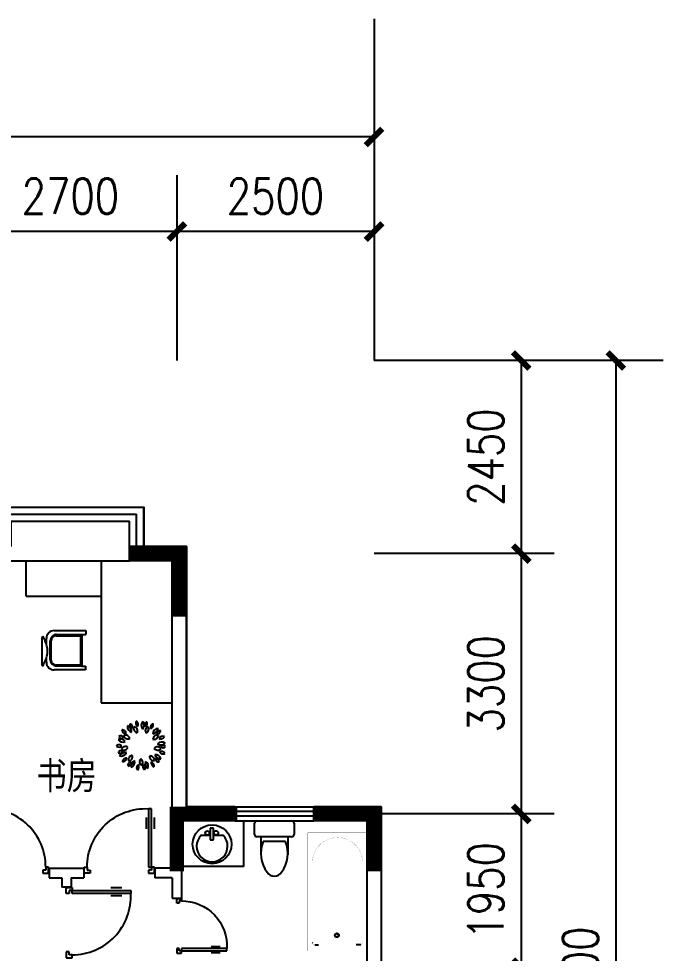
# Model space of a CAD drawing. Header units: millimetres. Extents: x 1287 to 39633, y 645 to 29501.
# Drawn here: x 31462 to 39633, y 17649 to 29501 of the extents above; entities that cross this region are included whole.
import ezdxf
from ezdxf.enums import TextEntityAlignment as Align

# ---------------------------------------------------------------- set-up
doc = ezdxf.new("R2010")
doc.units = ezdxf.units.MM
for name, color, linetype in [('AXIS', 3, 'Continuous'), ('J', 7, 'Continuous'), ('TOILET', 7, 'Continuous'), ('W', 2, 'Continuous'), ('WALL', 4, 'Continuous'), ('WC', 10, 'Continuous'), ('WINDOW', 5, 'Continuous'), ('WINDOW_TEXT', 7, 'Continuous'), ('ZHU', 1, 'Continuous'), ('轮廓线', 240, 'Continuous')]:
    doc.layers.add(name, color=color, linetype=linetype)
doc.styles.add('_XYF', font='simhei.ttf', dxfattribs={"width": 0.8})
doc.styles.add('DIM_FONT', font='SIMPLEX.shx', dxfattribs={"width": 0.8})
doc.styles.add('SIMPLEX', font='SIMPLEX.SHX')
doc.styles.get("Standard").update_dxf_attribs({"font": 'arial.ttf'})
doc.dimstyles.new('AXIS150', dxfattribs={"dimscale": 1.5, "dimtxt": 300, "dimasz": 1, "dimexe": 250, "dimexo": 300, "dimgap": 150, "dimtad": 1, "dimdec": 0, "dimzin": 0, "dimdsep": 46, "dimtxsty": 'DIM_FONT', "dimblk": '_DIMX', "dimcen": 0, "dimse1": 1, "dimse2": 1, "dimclrt": 7, "dimadec": 0, "dimazin": 0, "dimtfac": 1, "dimtdec": 0, "dimtix": 1, "dimtmove": 2, "dimatfit": 3, "dimldrblk": '_DIMX', "dimfxl": 1, "dimtolj": 1, "dimtzin": 0, "dimarcsym": 0})

# ---------------------------------------------------------------- blocks, each defined once
blk = doc.blocks.new('_DIMX')
at = {"const_width": 50}
blk.add_lwpolyline([(-70, -70), (70, 70)], dxfattribs=at)
blk = doc.blocks.new('*D99')
at = {"layer": 'AXIS', "color": 0, "lineweight": -2, "transparency": 16777216}
blk.add_line((37833, 22716), (37833, 19419), dxfattribs=at)
at = {"layer": 'DEFPOINTS', "color": 0, "transparency": 16777216}
for p in [(35967, 22717), (35967, 19417), (37833, 19417)]:
    blk.add_point(p, dxfattribs=at)
at = {"layer": 'AXIS', "color": 0, "lineweight": -2, "transparency": 16777216, "xscale": 1.5, "yscale": 1.5, "zscale": 1.5}
for p, rotation in [((37833, 22717), 90), ((37833, 19417), 270)]:
    blk.add_blockref('_DIMX', p, dxfattribs=dict(at, rotation=rotation))
at = {"layer": 'AXIS', "color": 7, "transparency": 16777216, "insert": (37383, 21067), "char_height": 450, "attachment_point": 5, "rotation": 90, "style": 'DIM_FONT'}
blk.add_mtext('\\A1;3300', dxfattribs=at)
blk = doc.blocks.new('*D100')
at = {"layer": 'AXIS', "color": 0, "lineweight": -2, "transparency": 16777216}
blk.add_line((37833, 19416), (37833, 17469), dxfattribs=at)
at = {"layer": 'DEFPOINTS', "color": 0, "transparency": 16777216}
for p in [(35967, 19417), (35967, 17467), (37833, 17467)]:
    blk.add_point(p, dxfattribs=at)
at = {"layer": 'AXIS', "color": 0, "lineweight": -2, "transparency": 16777216, "xscale": 1.5, "yscale": 1.5, "zscale": 1.5}
for p, rotation in [((37833, 19417), 90), ((37833, 17467), 270)]:
    blk.add_blockref('_DIMX', p, dxfattribs=dict(at, rotation=rotation))
at = {"layer": 'AXIS', "color": 7, "transparency": 16777216, "insert": (37383, 18442), "char_height": 450, "attachment_point": 5, "rotation": 90, "style": 'DIM_FONT'}
blk.add_mtext('\\A1;1950', dxfattribs=at)
blk = doc.blocks.new('_WBLK')
for p, q in [((-0.5, 0.5), (0.5, 0.5)), ((0.5, 0.167), (-0.5, 0.167)), ((0.5, -0.167), (-0.5, -0.167)), ((-0.5, -0.5), (0.5, -0.5))]:
    blk.add_line(p, q)
at = {"layer": 'WINDOW_TEXT', "style": 'SIMPLEX', "flags": 9}
blk.add_attdef('A', text='', height=1, dxfattribs=at).set_placement((0, 1.5), align=Align.MIDDLE)
blk = doc.blocks.new('M_A6')
blk.add_line((0.5, 0), (0.5, 0))
blk = doc.blocks.new('*D80')
at = {"layer": 'AXIS', "color": 0, "lineweight": -2, "transparency": 16777216}
blk.add_line((39033, 25166), (39033, 9269), dxfattribs=at)
at = {"layer": 'DEFPOINTS', "color": 0, "transparency": 16777216}
for p in [(35967, 25167), (35967, 9267), (39033, 9267)]:
    blk.add_point(p, dxfattribs=at)
at = {"layer": 'AXIS', "color": 0, "lineweight": -2, "transparency": 16777216, "xscale": 1.5, "yscale": 1.5, "zscale": 1.5}
for p, rotation in [((39033, 25167), 90), ((39033, 9267), 270)]:
    blk.add_blockref('_DIMX', p, dxfattribs=dict(at, rotation=rotation))
at = {"layer": 'AXIS', "color": 7, "transparency": 16777216, "insert": (38583, 17217), "char_height": 450, "attachment_point": 5, "rotation": 90, "style": 'DIM_FONT'}
blk.add_mtext('\\A1;15900', dxfattribs=at)
blk = doc.blocks.new('*D85')
at = {"layer": 'AXIS', "color": 0, "lineweight": -2, "transparency": 16777216}
blk.add_line((37833, 25166), (37833, 22719), dxfattribs=at)
at = {"layer": 'DEFPOINTS', "color": 0, "transparency": 16777216}
for p in [(35967, 25167), (35967, 22717), (37833, 22717)]:
    blk.add_point(p, dxfattribs=at)
at = {"layer": 'AXIS', "color": 0, "lineweight": -2, "transparency": 16777216, "xscale": 1.5, "yscale": 1.5, "zscale": 1.5}
for p, rotation in [((37833, 25167), 90), ((37833, 22717), 270)]:
    blk.add_blockref('_DIMX', p, dxfattribs=dict(at, rotation=rotation))
at = {"layer": 'AXIS', "color": 7, "transparency": 16777216, "insert": (37383, 23942), "char_height": 450, "attachment_point": 5, "rotation": 90, "style": 'DIM_FONT'}
blk.add_mtext('\\A1;2450', dxfattribs=at)
blk = doc.blocks.new('*D86')
at = {"layer": 'AXIS', "color": 0, "lineweight": -2, "transparency": 16777216}
blk.add_line((35966, 28001), (3769, 28001), dxfattribs=at)
at = {"layer": 'DEFPOINTS', "color": 0, "transparency": 16777216}
for p in [(3767, 28001), (3767, 25167), (35967, 25167)]:
    blk.add_point(p, dxfattribs=at)
at = {"layer": 'AXIS', "color": 0, "lineweight": -2, "transparency": 16777216, "xscale": 1.5, "yscale": 1.5, "zscale": 1.5}
for p, rotation in [((3767, 28001), 180.0000000004242), ((35967, 28001), 4.242206586013708e-10)]:
    blk.add_blockref('_DIMX', p, dxfattribs=dict(at, rotation=rotation))
at = {"layer": 'AXIS', "color": 7, "transparency": 16777216, "insert": (19867, 28451), "char_height": 450, "attachment_point": 5, "style": 'DIM_FONT'}
blk.add_mtext('\\A1;32200', dxfattribs=at)
blk = doc.blocks.new('*D96')
at = {"layer": 'AXIS', "color": 0, "lineweight": -2, "transparency": 16777216}
blk.add_line((33466, 26801), (30769, 26801), dxfattribs=at)
at = {"layer": 'DEFPOINTS', "color": 0, "transparency": 16777216}
for p in [(30767, 26801), (30767, 25167), (33467, 25167)]:
    blk.add_point(p, dxfattribs=at)
at = {"layer": 'AXIS', "color": 0, "lineweight": -2, "transparency": 16777216, "xscale": 1.5, "yscale": 1.5, "zscale": 1.5, "rotation": 180}
blk.add_blockref('_DIMX', (30767, 26801), dxfattribs=at)
at = {"layer": 'AXIS', "color": 0, "lineweight": -2, "transparency": 16777216, "xscale": 1.5, "yscale": 1.5, "zscale": 1.5}
blk.add_blockref('_DIMX', (33467, 26801), dxfattribs=at)
at = {"layer": 'AXIS', "color": 7, "transparency": 16777216, "insert": (32117, 27251), "char_height": 450, "attachment_point": 5, "style": 'DIM_FONT'}
blk.add_mtext('\\A1;2700', dxfattribs=at)
blk = doc.blocks.new('*D97')
at = {"layer": 'AXIS', "color": 0, "lineweight": -2, "transparency": 16777216}
blk.add_line((35966, 26801), (33469, 26801), dxfattribs=at)
at = {"layer": 'DEFPOINTS', "color": 0, "transparency": 16777216}
for p in [(33467, 26801), (33467, 25167), (35967, 25167)]:
    blk.add_point(p, dxfattribs=at)
at = {"layer": 'AXIS', "color": 0, "lineweight": -2, "transparency": 16777216, "xscale": 1.5, "yscale": 1.5, "zscale": 1.5}
for p, rotation in [((33467, 26801), 180.0000000005122), ((35967, 26801), 5.122302582094562e-10)]:
    blk.add_blockref('_DIMX', p, dxfattribs=dict(at, rotation=rotation))
at = {"layer": 'AXIS', "color": 7, "transparency": 16777216, "insert": (34717, 27251), "char_height": 450, "attachment_point": 5, "style": 'DIM_FONT'}
blk.add_mtext('\\A1;2500', dxfattribs=at)
blk = doc.blocks.new('M_E4')
for p, q in [((670, -80), (670, -137)), ((670, -86), (670, -97)), ((670, -663), (670, -614))]:
    blk.add_line(p, q)
at = {"const_width": 1.5}
for points in [[(-750, -750), (-750, 0)], [(-750, 0), (750, 0)], [(750, 0), (750, -750)], [(608, -56), (640, -56)], [(670, -90), (670, -656)], [(670, -663), (670, -655)], [(750, -750), (-750, -750)]]:
    blk.add_lwpolyline(points, dxfattribs=at)
for points in [[(-399, -56, 0.930688), (-388, -693, 0.930688)], [(670, -86, 0.414214), (640, -56, 0.414214)], [(670, -90, 0.041784), (670, -85, 0.412615)], [(640, -693, 0.414214), (670, -663, 0.414214)]]:
    blk.add_lwpolyline(points, format="xyb", dxfattribs=at)
at = {"const_width": 1.5, "flags": 128}
for points in [[(-399, -56), (608, -56)], [(-399, -694), (645, -692)]]:
    blk.add_lwpolyline(points, dxfattribs=at)
for radius in [25, 23]:
    blk.add_circle((550, -381), radius)
blk.add_arc((640, -663), 30, 270, 280.176)
at = {"width": 0.8, "flags": 9}
for tag in ['XSIZE', 'YSIZE']:
    blk.add_attdef(tag, (0, 0), '', height=0.5, dxfattribs=at)
blk = doc.blocks.new('M_F22')
for centre, radius, start, end in [((-745, 1661), 486, 170.70899, 259.10644), ((-1409, 1198), 573, 358.65709, 71.15834), ((-704, 1829), 307, 163.4613, 255.43295), ((-1018, 1651), 266, 333.31145, 85.5828), ((-63, 1991), 399, 151.70154, 229.74057), ((-591, 1891), 339, 322.86392, 58.57818), ((523, 1764), 486, 130.70899, 219.10644), ((-284, 1836), 573, 318.65709, 31.15834), ((662, 1865), 307, 123.4613, 215.43295), ((819, 1335), 417, 120.50355, 215.32847), ((307, 1931), 266, 293.31145, 45.5828), ((331, 1439), 376, 293.2488, 42.58322), ((1257, 1578), 399, 111.70154, 189.74057), ((788, 1841), 339, 282.86392, 18.57818), ((-1853, 584), 266, 13.31145, 125.5828), ((-1680, 1042), 339, 2.86392, 98.57818), ((-1340, 1458), 399, 191.70154, 269.74057), ((-1364, 522), 376, 13.2488, 122.58322), ((-242, 1523), 417, 160.50355, 255.32847), ((-684, 1289), 376, 333.2488, 82.58322), ((1560, 1027), 486, 90.70899, 179.10644), ((988, 1601), 573, 278.65709, 351.15834), ((1511, 508), 417, 80.50355, 175.32847), ((1204, 902), 376, 253.2488, 2.58322), ((1732, 1016), 307, 83.4613, 175.43295), ((1502, 1294), 266, 253.31145, 5.5828), ((-1969, -307), 339, 42.86392, 138.57818), ((-1861, -14), 573, 38.65709, 111.15834), ((-1651, 768), 486, 210.70899, 299.10644), ((-1727, 923), 307, 203.4613, 295.43295), ((-1177, 985), 417, 200.50355, 295.32847), ((1881, -204), 486, 50.70899, 139.10644), ((1812, 603), 573, 238.65709, 311.15834), ((2003, 413), 399, 71.70154, 149.74057), ((1813, 916), 339, 242.86392, 338.57818), ((-1976, 230), 399, 231.70154, 309.74057), ((-1807, -769), 266, 53.31145, 165.5828), ((-1928, -429), 307, 243.4613, 335.43295), ((-1429, -1233), 573, 78.65709, 151.15834), ((-1770, -498), 486, 250.70899, 339.10644), ((-1393, -503), 376, 53.2488, 162.58322), ((-1547, -28), 417, 240.50355, 335.32847), ((1510, -570), 417, 40.50355, 135.32847), ((1528, -71), 376, 213.2488, 322.58322), ((1825, -959), 399, 31.70154, 109.74057), ((2003, -452), 339, 202.86392, 298.57818), ((2005, -323), 307, 43.4613, 135.43295), ((2009, 38), 266, 213.31145, 325.5828), ((-1323, -1527), 339, 82.86392, 178.57818), ((-1674, -1120), 399, 271.70154, 349.74057), ((-902, -1777), 266, 93.31145, 205.5828), ((-1213, -1593), 307, 283.4613, 15.43295), ((-756, -1306), 376, 93.2488, 202.58322), ((-1179, -1041), 417, 280.50355, 15.32847), ((-314, -1889), 573, 118.65709, 191.15834), ((-1048, -1545), 486, 290.70899, 19.10644), ((249, -1512), 376, 133.2488, 242.58322), ((-246, -1581), 417, 320.50355, 55.32847), ((962, -1675), 573, 158.65709, 231.15834), ((179, -1883), 486, 330.70899, 59.10644), ((1151, -1025), 376, 173.2488, 282.58322), ((816, -1395), 417, 0.50355, 95.32847), ((1270, -1621), 339, 162.86392, 258.57818), ((808, -1896), 399, 351.70154, 69.74057), ((1335, -1353), 486, 10.70899, 99.10644), ((1801, -691), 573, 198.65709, 271.15834), ((1589, -1250), 266, 173.31145, 285.5828), ((1354, -1524), 307, 3.4613, 95.43295), ((-44, -2046), 339, 122.86392, 218.57818), ((-574, -1959), 399, 311.70154, 29.74057), ((439, -1967), 266, 133.31145, 245.5828), ((83, -2026), 307, 323.4613, 55.43295)]:
    blk.add_arc(centre, radius, start, end)
at = {"width": 0.8, "flags": 9}
for tag in ['XSIZE', 'YSIZE']:
    blk.add_attdef(tag, (0, 0), '', height=0.5, dxfattribs=at)
blk = doc.blocks.new('M_C9')
at = {"linetype": 'Continuous'}
for p, q in [((168, 317), (-176, 317)), ((-174, 294), (-130, 273)), ((-142, 259), (-92, 259)), ((88, 259), (158, 259)), ((166, 294), (122, 273)), ((-242, -239), (-242, 159)), ((-192, -191), (-192, 129)), ((-179, -174), (-179, 137)), ((-119, 197), (132, 197)), ((-112, 209), (128, 209)), ((192, 137), (192, -174)), ((208, 129), (208, -191)), ((258, 159), (258, -241)), ((-192, -191), (-192, -239)), ((208, -191), (-192, -191)), ((192, -174), (-179, -174)), ((208, -191), (208, -241)), ((-192, -239), (-242, -239)), ((258, -241), (207, -241))]:
    blk.add_line(p, q, dxfattribs=at)
for centre, radius, start, end in [((-142, 159), 100, 90, 180), ((-174, 306), 12.2, 98.7908, 276.7415), ((-3, 541), 297, 244.7295, 295.1128), ((158, 159), 100, 0, 90), ((166, 306), 12.2, 263.2585, 81.2092), ((-112, 129), 80, 90, 180), ((-119, 137), 60, 90, 180), ((128, 129), 80, 0, 90), ((132, 137), 60, 0, 90)]:
    blk.add_arc(centre, radius, start, end, dxfattribs=at)
at = {"width": 0.8, "flags": 9}
for tag in ['XSIZE', 'YSIZE']:
    blk.add_attdef(tag, (0, 0), '', height=0.5, dxfattribs=at)
blk = doc.blocks.new('M_E24TTP')
at = {"layer": 'TOILET', "color": 7}
for p, q in [((-170, 200), (-170, 430)), ((170, 200), (170, 430)), ((-140, 260), (140, 260)), ((-250, 30), (-250, 170)), ((-220, 200), (220, 200)), ((250, 170), (250, 30)), ((220, 0), (-220, 0))]:
    blk.add_line(p, q, dxfattribs=at)
for centre, radius, start, end in [((227, 413), 398, 143.3619, 202.5495), ((0, 590), 110, 33.4509, 146.5491), ((-227, 413), 398, 337.4505, 36.6381), ((-220, 170), 30, 90, 180), ((220, 170), 30, 0, 90), ((-220, 30), 30, 180, 270), ((220, 30), 30, 270, 0)]:
    blk.add_arc(centre, radius, start, end, dxfattribs=at)
at = {"style": 'DIM_FONT', "width": 0.8, "flags": 9}
for tag in ['XSIZE', 'YSIZE']:
    blk.add_attdef(tag, (0, 0), '', height=0.5, dxfattribs=at)
blk = doc.blocks.new('M_A23MCU')
for p, q in [((-0.454, 0.081), (-0.454, 0.905)), ((-0.454, 0.905), (-0.413, 0.905)), ((-0.413, 0.905), (-0.413, 0.081)), ((-0.489, 0.782), (-0.489, 0.624)), ((-0.378, 0.782), (-0.378, 0.624)), ((-0.495, -0.002), (-0.495, 0.081)), ((-0.495, 0.081), (-0.454, 0.081)), ((-0.413, 0.081), (-0.454, 0.081)), ((-0.454, 0.081), (-0.454, 0.039)), ((-0.454, 0.039), (-0.413, 0.039)), ((-0.413, 0.039), (-0.413, -0.002)), ((0.412, 0.039), (0.412, -0.002)), ((0.453, 0.039), (0.412, 0.039)), ((0.453, 0.081), (0.453, 0.039)), ((0.494, 0.081), (0.453, 0.081)), ((0.494, -0.002), (0.494, 0.081)), ((-0.413, -0.002), (-0.495, -0.002)), ((-0.495, -0.002), (-0.495, -0.002)), ((0.412, -0.002), (0.494, -0.002)), ((0.494, -0.002), (0.494, -0.002))]:
    blk.add_line(p, q)
blk.add_arc((-0.372, 0.082), 0.825, 359.9283, 92.866)
blk = doc.blocks.new('_B0MWI')
for p, q in [((-0.62, 3.2778), (0.62, 3.2778)), ((-0.62, 0.5), (-0.62, 3.2778)), ((0.62, 0.5), (0.62, 3.2778)), ((-0.56, 2.7778), (0.56, 2.7778)), ((-0.56, 0.5), (-0.56, 2.7778)), ((0.56, 0.5), (0.56, 2.7778)), ((-0.5, 2.2778), (0.5, 2.2778)), ((-0.5, 0.5), (-0.5, 2.2778)), ((0.5, 0.5), (0.5, 2.2778)), ((-0.5, -0.5), (0.5, -0.5))]:
    blk.add_line(p, q)

msp = doc.modelspace()

# ---------------------------------------------------------------- linework, layer by layer
at = {"layer": 'AXIS'}
for p, q in [((35967.2, 29501.3), (35967.2, 25167.3)), ((33468.7, 27516.1), (33468.7, 25167.3)), ((39633.3, 25167.3), (35967.2, 25167.3)), ((38248.3, 22717.3), (35967.2, 22717.3)), ((38248.3, 19417.3), (35967.2, 19417.3))]:
    msp.add_line(p, q, dxfattribs=at)
at = {"layer": 'J'}
for p, q in [((31557.2, 22177.3), (31557.2, 22627.3)), ((32507.2, 22627.3), (32507.2, 20827.3)), ((33407.2, 20827.3), (33407.2, 22627.3)), ((31557.2, 22177.3), (32507.2, 22177.3)), ((32507.2, 20827.3), (33407.2, 20827.3))]:
    msp.add_line(p, q, dxfattribs=at)
at = {"layer": 'WALL'}
for p, q in [((32867.2, 22627.3), (32867.2, 22807.3)), ((33587.2, 22807.3), (32867.2, 22807.3)), ((33587.2, 19507.3), (33587.2, 22807.3)), ((33407.2, 22627.3), (32867.2, 22627.3)), ((33407.2, 19417.3), (33407.2, 22627.3)), ((33407.2, 19507.3), (33407.2, 18727.3)), ((34202.2, 19507.3), (33587.2, 19507.3)), ((34202.2, 19327.3), (34202.2, 19507.3)), ((35202.2, 19327.3), (35202.2, 19507.3)), ((36057.2, 19507.3), (35202.2, 19507.3)), ((36057.2, 19507.3), (36057.2, 10677.3)), ((34202.2, 19327.3), (33527.2, 19327.3)), ((33527.2, 19327.3), (33527.2, 18347.3)), ((35877.2, 19327.3), (35202.2, 19327.3)), ((35877.2, 19327.3), (35877.2, 17527.3)), ((31847.2, 18727.3), (31847.2, 18607.3)), ((31847.2, 18727.3), (32287.2, 18727.3)), ((32287.2, 18727.3), (32287.2, 18607.3)), ((33187.2, 18727.3), (33187.2, 18607.3)), ((33407.2, 18727.3), (33187.2, 18727.3)), ((31847.2, 18607.3), (32007.2, 18607.3)), ((32007.2, 18607.3), (32007.2, 18487.3)), ((32127.2, 18607.3), (32287.2, 18607.3)), ((32127.2, 18607.3), (32127.2, 18487.3)), ((33407.2, 18607.3), (33187.2, 18607.3)), ((33407.2, 18607.3), (33407.2, 18347.3)), ((32127.2, 18487.3), (32007.2, 18487.3)), ((33407.2, 18347.3), (33527.2, 18347.3))]:
    msp.add_line(p, q, dxfattribs=at)
at = {"layer": 'WC'}
for p, q in [((34317.5, 18751.2), (34317.5, 19327.3)), ((33930.2, 19236.8), (33889.5, 19236.8)), ((33889.5, 19236.8), (33889.5, 19086.8)), ((33930.2, 19086.8), (33930.2, 19236.8)), ((33773.8, 19145.3), (33889.5, 19145.3)), ((33889.5, 19086.8), (33930.2, 19086.8)), ((33930.2, 19145.3), (34053.5, 19145.3)), ((34317.5, 18751.2), (33527.2, 18751.2))]:
    msp.add_line(p, q, dxfattribs=at)
for centre, radius in [((33913.6, 19032.1), 246.4), ((33852.7, 19174.5), 26.7), ((33964.4, 19175.8), 26.7)]:
    msp.add_circle(centre, radius, dxfattribs=at)
msp.add_arc((33913.6, 19006.7), 196.9, 135.25267, 44.74733, dxfattribs=at)
at = {"layer": 'ZHU', "const_width": 180}
for points in [[(32867.2, 22717.3), (32896.6, 22717.3)], [(32896.6, 22717.3), (33496.6, 22717.3), (33496.6, 21917.3)], [(34232.2, 19417.3), (33467.2, 19420.3), (33467.2, 18686.7)], [(35202.2, 19417.3), (35967.2, 19420.3), (35967.2, 18686.7)]]:
    msp.add_lwpolyline(points, dxfattribs=at)
at = {"layer": '轮廓线'}
msp.add_lwpolyline([(15557.2, 25367.3), (24177.2, 25367.3), (24177.2, 25867.3), (25417.2, 25867.3), (25417.2, 25367.3), (26157.2, 25367.3), (26157.2, 22807.3), (31187.2, 22807.3), (31187.2, 23307.3), (33047.2, 23307.3), (33047.2, 22807.3), (33587.2, 22807.3), (33587.2, 19507.3), (36057.2, 19507.3), (36057.2, 10677.3)], dxfattribs=at)

# ---------------------------------------------------------------- block references
at = {"layer": 'J', "rotation": 89.9999999998184}
msp.add_blockref('M_C9', (32071.7, 21483.9), dxfattribs=at)
at = {"layer": 'J', "xscale": 0.14, "yscale": 0.14, "zscale": 0.14}
msp.add_blockref('M_F22', (33011.1, 20288.3), dxfattribs=at)
at = {"layer": 'W', "xscale": 1500, "yscale": 179.999999999942, "zscale": 1500}
msp.add_blockref('_B0MWI', (32117.2, 22717.3), dxfattribs=at)
at = {"layer": 'WC'}
for name, p, rotation in [('M_E24TTP', (34702.2, 19327.3), 179.9999999998184), ('M_E4', (35877.2, 18427.3), 269.9999999998184)]:
    msp.add_blockref(name, p, dxfattribs=dict(at, rotation=rotation))
at = {"layer": 'WINDOW'}
for name, p, xscale, yscale, zscale in [('M_A6', (32117.2, 22717.3), 1500, 1500, 1500), ('M_A23MCU', (32737.2, 18667.3), -900, 900, 900), ('_WBLK', (34702.2, 19417.3), 1000, 180, 1000)]:
    msp.add_blockref(name, p, dxfattribs=dict(at, xscale=xscale, yscale=yscale, zscale=zscale))
for p, xscale, yscale, zscale, rotation in [((31397.2, 18667.3), -900, -900, 900, 180), ((32067.2, 18037.3), 900, 900, 900, 270), ((33467.2, 17997.3), -700, 700, 700, 270)]:
    msp.add_blockref('M_A23MCU', p, dxfattribs=dict(at, xscale=xscale, yscale=yscale, zscale=zscale, rotation=rotation))

# ---------------------------------------------------------------- texts
at = {"style": '_XYF', "width": 0.8}
msp.add_text('书房', height=350, rotation=360, dxfattribs=at).set_placement((31688.8, 19728.2))

# ---------------------------------------------------------------- dimensions: what is measured, and where the dimension line sits
at = {"layer": 'AXIS'}
for p1, p2, distance, picture, middle in [((35967.2, 25167.3), (3767.2, 25167.3), -2834, '*D86', (19867.2, 28451.3)), ((35967.2, 25167.3), (33467.2, 25167.3), -1634, '*D97', (34717.2, 27251.3)), ((35967.2, 25167.3), (35967.2, 9267.3), 3066.1, '*D80', (38583.3, 17217.3)), ((35967.2, 25167.3), (35967.2, 22717.3), 1866.1, '*D85', (37383.3, 23942.3)), ((35967.2, 22717.3), (35967.2, 19417.3), 1866.1, '*D99', (37383.3, 21067.3)), ((35967.2, 19417.3), (35967.2, 17467.3), 1866.1, '*D100', (37383.3, 18442.3))]:
    dim = msp.add_aligned_dim(p1=p1, p2=p2, distance=distance, dimstyle='AXIS150', dxfattribs=at)
    dim.commit()
    dim.dimension.update_dxf_attribs({"geometry": picture, "text_midpoint": middle})
dim = msp.add_linear_dim(base=(30767.2, 26801.3), p1=(33467.2, 25167.3), p2=(30767.2, 25167.3), dimstyle='AXIS150', dxfattribs=at)
dim.commit()
dim.dimension.update_dxf_attribs({"geometry": '*D96', "text_midpoint": (32117.2, 27251.3)})

doc.saveas('drawing.dxf')
